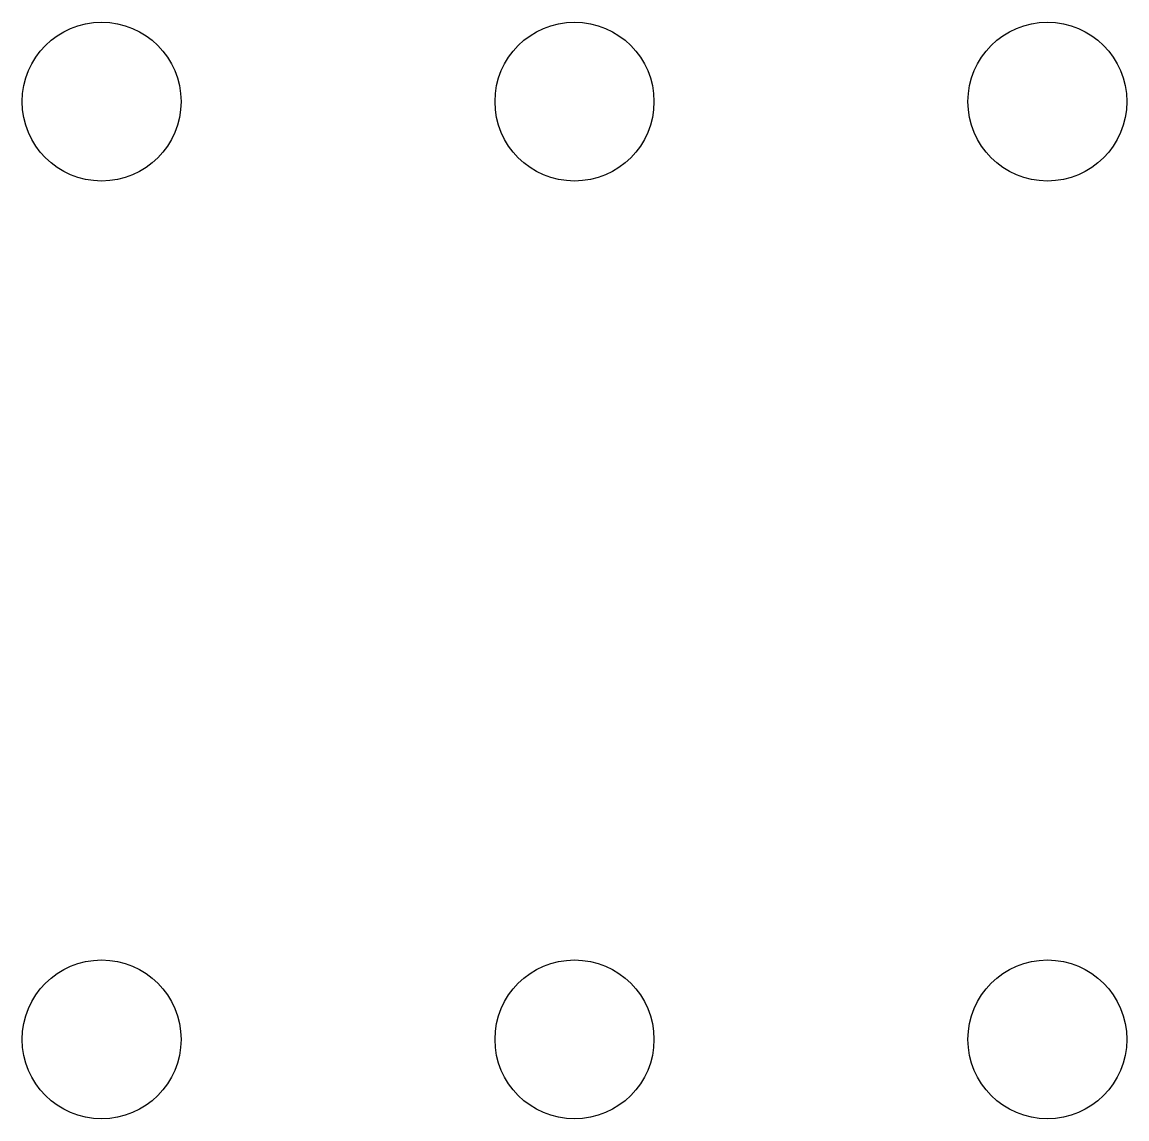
# Model space of a CAD drawing. Extents: x -27.8 to 27.8, y -27.5 to 27.7.
import ezdxf

# ---------------------------------------------------------------- set-up
doc = ezdxf.new("R2010")
doc.units = 0
doc.header["$LTSCALE"] = 10
doc.layers.add('Layer_1', color=7, linetype='CONTINUOUS')

msp = doc.modelspace()

# ---------------------------------------------------------------- linework, layer by layer
at = {"layer": 'Layer_1', "color": 5, "linetype": 'CONTINUOUS'}
for centre in [(-23.8, 23.7), (0, 23.7), (23.8, 23.7), (-23.8, -23.5), (0, -23.5), (23.8, -23.5)]:
    msp.add_circle(centre, 4, dxfattribs=at)

doc.saveas('drawing.dxf')
